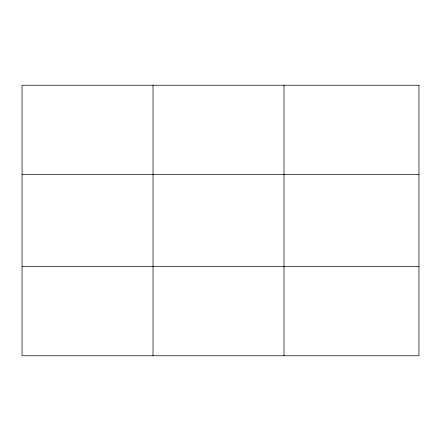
<?xml version="1.0" encoding="UTF-8"?>
<svg xmlns="http://www.w3.org/2000/svg" width="441" height="441" viewBox="0 0 441 441"><rect width="100%" height="100%" fill="white"/><g stroke="black" fill="none" stroke-linecap="round" stroke-linejoin="round"><path stroke-width="0.66" d="M153.027 355.766L153.027 85.234M284.004 355.766L284.004 85.234M22.05 174.509L418.95 174.509M22.05 266.491L418.95 266.491M418.95 85.234L418.95 355.766L22.05 355.766L22.05 85.234L418.95 85.234"/></g></svg>
